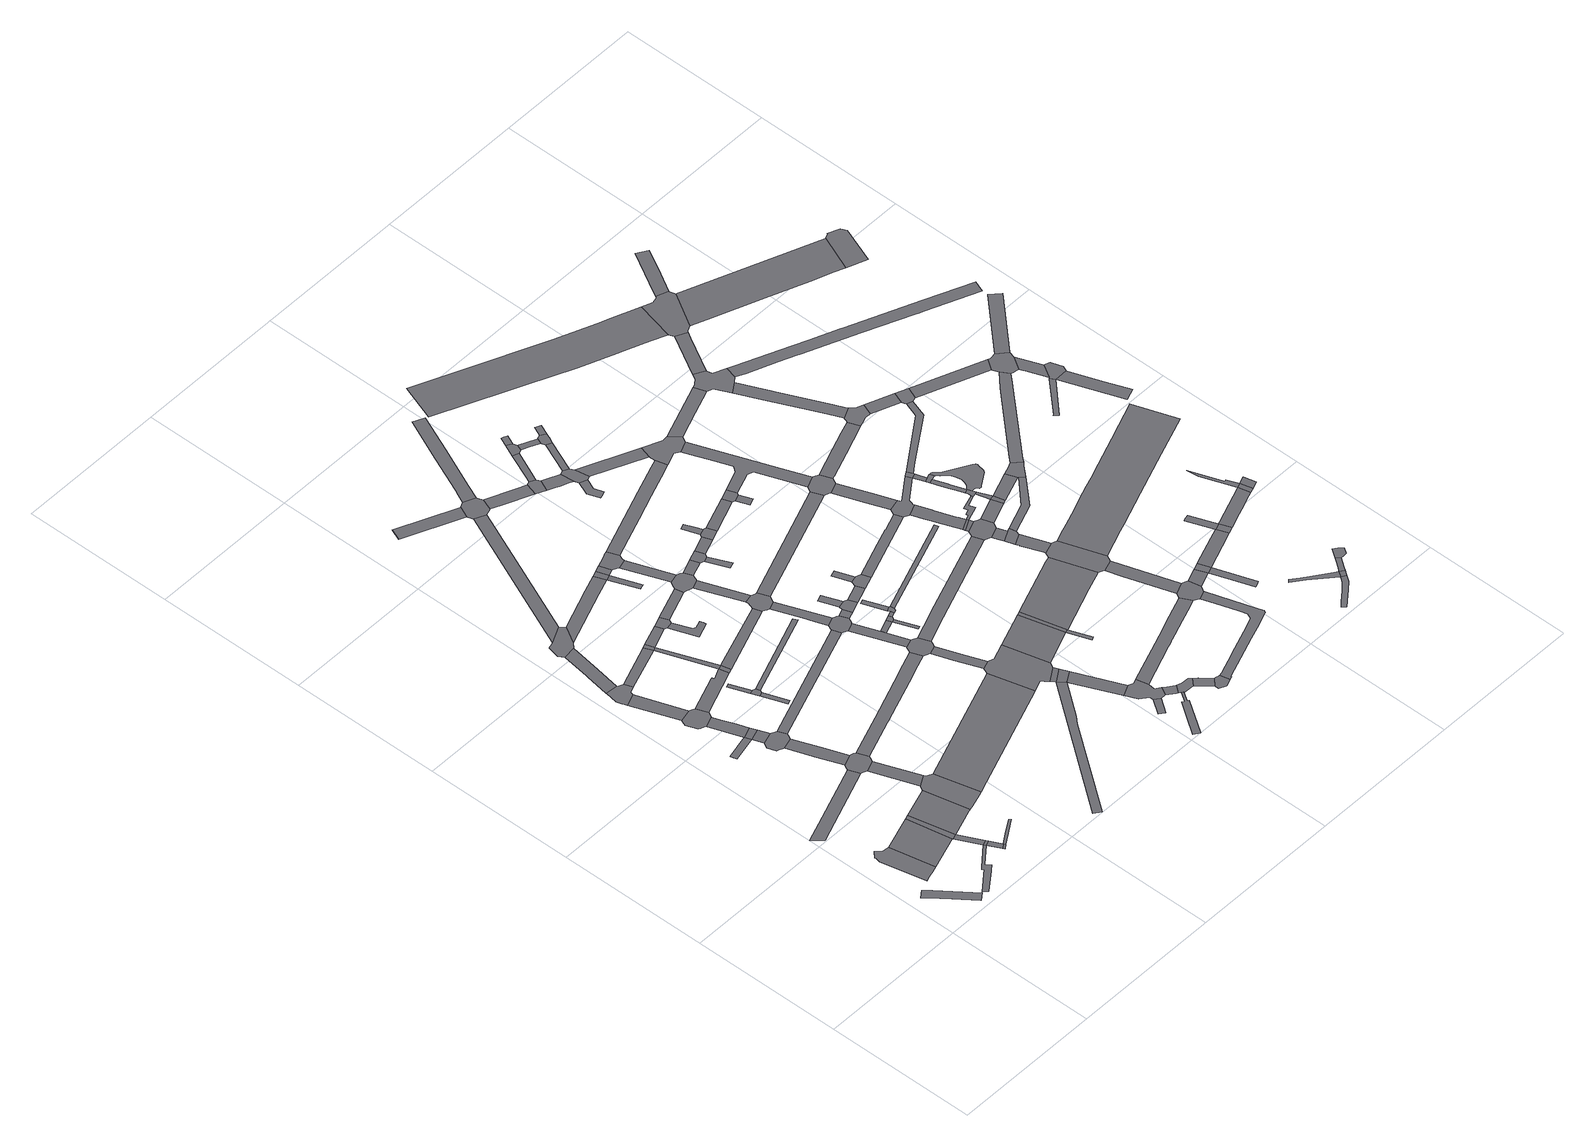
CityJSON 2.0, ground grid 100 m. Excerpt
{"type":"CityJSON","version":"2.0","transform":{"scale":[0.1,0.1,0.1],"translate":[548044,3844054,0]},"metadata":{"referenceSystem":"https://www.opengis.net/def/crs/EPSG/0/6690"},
"CityObjects":{
"road1":{"type":"Road","attributes":{"RoadStructureAttribute.sectionType":"1"},"geometry":[{"type":"MultiSurface","lod":"1","boundaries":[[[0,1,2,3,4,5,6]]]}]},
"road2":{"type":"Road","geometry":[{"type":"MultiSurface","lod":"1","boundaries":[[[7,8,9,10,11,12,13,14,15,16,17]]]}]},
"road3":{"type":"Road","attributes":{"RoadStructureAttribute.sectionType":"1"},"geometry":[{"type":"MultiSurface","lod":"1","boundaries":[[[18,19,20,21,22,23,24,25,26,27,28,29]]]}]},
"road4":{"type":"Road","attributes":{"function":"3","RoadStructureAttribute.sectionType":"1"},"geometry":[{"type":"MultiSurface","lod":"1","boundaries":[[[30,17,16,31]]]}]},
"road5":{"type":"Road","attributes":{"RoadStructureAttribute.sectionType":"1"},"geometry":[{"type":"MultiSurface","lod":"1","boundaries":[[[32,33,34,35,36]]]}]},
"road6":{"type":"Road","geometry":[{"type":"MultiSurface","lod":"1","boundaries":[[[37,30,31,38,39,40]]]}]},
"road7":{"type":"Road","attributes":{"RoadStructureAttribute.sectionType":"1"},"geometry":[{"type":"MultiSurface","lod":"1","boundaries":[[[40,39,18,41]]]}]},
"road8":{"type":"Road","geometry":[{"type":"MultiSurface","lod":"1","boundaries":[[[41,18,29,42]]]}]},
"road9":{"type":"Road","attributes":{"RoadStructureAttribute.sectionType":"1"},"geometry":[{"type":"MultiSurface","lod":"1","boundaries":[[[42,29,43,44]]]}]},
"road10":{"type":"Road","geometry":[{"type":"MultiSurface","lod":"1","boundaries":[[[44,43,45,46]]]}]},
"road11":{"type":"Road","geometry":[{"type":"MultiSurface","lod":"1","boundaries":[[[47,48,49,50,51]]]}]},
"road12":{"type":"Road","attributes":{"function":"3","RoadStructureAttribute.sectionType":"1"},"geometry":[{"type":"MultiSurface","lod":"1","boundaries":[[[52,37,40,53,54,55,56]]]}]},
"road13":{"type":"Road","geometry":[{"type":"MultiSurface","lod":"1","boundaries":[[[57,58,59,60,44,46]]]}]},
"road14":{"type":"Road","attributes":{"RoadStructureAttribute.sectionType":"1"},"geometry":[{"type":"MultiSurface","lod":"1","boundaries":[[[61,62,63,64,65]]]}]},
"road15":{"type":"Road","geometry":[{"type":"MultiSurface","lod":"1","boundaries":[[[66,67,65,64,68,69,70,71,72,73,74,75,76,77,78]]]}]},
"road16":{"type":"Road","geometry":[{"type":"MultiSurface","lod":"1","boundaries":[[[79,80,81,82,83,63,62,84,85,86,87,88,89,90]]]}]},
"road17":{"type":"Road","attributes":{"RoadStructureAttribute.sectionType":"1"},"geometry":[{"type":"MultiSurface","lod":"1","boundaries":[[[91,92,93,74,73,47,94]]]}]},
"road18":{"type":"Road","geometry":[{"type":"MultiSurface","lod":"1","boundaries":[[[94,47,51,95]]]}]},
"road19":{"type":"Road","attributes":{"RoadStructureAttribute.sectionType":"1"},"geometry":[{"type":"MultiSurface","lod":"1","boundaries":[[[95,51,96,97]]]}]},
"road20":{"type":"Road","geometry":[{"type":"MultiSurface","lod":"1","boundaries":[[[98,97,96,99,100,101,102,103,104,105,106,107,108]]]}]},
"road21":{"type":"Road","attributes":{"RoadStructureAttribute.sectionType":"1"},"geometry":[{"type":"MultiSurface","lod":"1","boundaries":[[[109,105,104,110,111,112,113]]]}]},
"road22":{"type":"Road","geometry":[{"type":"MultiSurface","lod":"1","boundaries":[[[114,113,112,115,32,36,116,117,118,119,120,121]]]}]},
"road23":{"type":"Road","attributes":{"RoadStructureAttribute.sectionType":"1"},"geometry":[{"type":"MultiSurface","lod":"1","boundaries":[[[122,123,124,125,126,79,90]]]}]},
"road24":{"type":"Road","attributes":{"RoadStructureAttribute.sectionType":"1"},"geometry":[{"type":"MultiSurface","lod":"1","boundaries":[[[118,117,127,128]]]}]},
"road25":{"type":"Road","geometry":[{"type":"MultiSurface","lod":"1","boundaries":[[[129,128,127,52,56,130,131,132,133,134]]]}]},
"road26":{"type":"Road","geometry":[{"type":"MultiSurface","lod":"1","boundaries":[[[135,136,137,138,124,123,139,140]]]}]},
"road27":{"type":"Road","attributes":{"RoadStructureAttribute.sectionType":"1"},"geometry":[{"type":"MultiSurface","lod":"1","boundaries":[[[141,87,86,142,143]]]}]},
"road28":{"type":"Road","attributes":{"RoadStructureAttribute.sectionType":"1"},"geometry":[{"type":"MultiSurface","lod":"1","boundaries":[[[144,145,146,147,148,78,77,149]]]}]},
"road29":{"type":"Road","attributes":{"RoadStructureAttribute.sectionType":"1"},"geometry":[{"type":"MultiSurface","lod":"1","boundaries":[[[150,151,152,153]]]}]},
"road30":{"type":"Road","geometry":[{"type":"MultiSurface","lod":"1","boundaries":[[[153,152,154,155,156,157]]]}]},
"road31":{"type":"Road","attributes":{"RoadStructureAttribute.sectionType":"1"},"geometry":[{"type":"MultiSurface","lod":"1","boundaries":[[[158,159,155,154]]]}]},
"road32":{"type":"Road","geometry":[{"type":"MultiSurface","lod":"1","boundaries":[[[160,141,143,161,162]]]}]},
"road33":{"type":"Road","attributes":{"RoadStructureAttribute.sectionType":"1"},"geometry":[{"type":"MultiSurface","lod":"1","boundaries":[[[161,143,144,163]]]}]},
"road34":{"type":"Road","geometry":[{"type":"MultiSurface","lod":"1","boundaries":[[[163,144,149,164]]]}]},
"road35":{"type":"Road","attributes":{"RoadStructureAttribute.sectionType":"1"},"geometry":[{"type":"MultiSurface","lod":"1","boundaries":[[[165,160,162,166]]]}]},
"road36":{"type":"Road","attributes":{"RoadStructureAttribute.sectionType":"1"},"geometry":[{"type":"MultiSurface","lod":"1","boundaries":[[[167,168,140,139,169,170]]]}]},
"road37":{"type":"Road","attributes":{"RoadStructureAttribute.sectionType":"1"},"geometry":[{"type":"MultiSurface","lod":"1","boundaries":[[[171,108,107,172]]]}]},
"road38":{"type":"Road","attributes":{"RoadStructureAttribute.sectionType":"1"},"geometry":[{"type":"MultiSurface","lod":"1","boundaries":[[[173,174,175,176,121,120,177,178,179,180,181,182,183]]]}]},
"road39":{"type":"Road","attributes":{"RoadStructureAttribute.sectionType":"1"},"geometry":[{"type":"MultiSurface","lod":"1","boundaries":[[[184,136,135,185,186]]]}]},
"road40":{"type":"Road","attributes":{"RoadStructureAttribute.sectionType":"1"},"geometry":[{"type":"MultiSurface","lod":"1","boundaries":[[[187,188,189]]]}]},
"road41":{"type":"Road","attributes":{"function":"3","RoadStructureAttribute.sectionType":"1"},"geometry":[{"type":"MultiSurface","lod":"1","boundaries":[[[190,134,133,191,192]]]}]},
"road42":{"type":"Road","geometry":[{"type":"MultiSurface","lod":"1","boundaries":[[[193,165,166,194,195,196]]]}]},
"road43":{"type":"Road","attributes":{"RoadStructureAttribute.sectionType":"1"},"geometry":[{"type":"MultiSurface","lod":"1","boundaries":[[[197,198,199,200,201,202,195,194]]]}]},
"road44":{"type":"Road","attributes":{"RoadStructureAttribute.sectionType":"1"},"geometry":[{"type":"MultiSurface","lod":"1","boundaries":[[[203,204,157,156]]]}]},
"road45":{"type":"Road","attributes":{"RoadStructureAttribute.sectionType":"1"},"geometry":[{"type":"MultiSurface","lod":"1","boundaries":[[[205,206,207,163,164,208]]]}]},
"road46":{"type":"Road","attributes":{"RoadStructureAttribute.sectionType":"1"},"geometry":[{"type":"MultiSurface","lod":"1","boundaries":[[[209,210,211,212,213,214]]]}]},
"road47":{"type":"Road","attributes":{"RoadStructureAttribute.sectionType":"1"},"geometry":[{"type":"MultiSurface","lod":"1","boundaries":[[[189,188,215,216]]]}]},
"road48":{"type":"Road","attributes":{"RoadStructureAttribute.sectionType":"1"},"geometry":[{"type":"MultiSurface","lod":"1","boundaries":[[[217,193,196,218]]]}]},
"road49":{"type":"Road","geometry":[{"type":"MultiSurface","lod":"1","boundaries":[[[219,167,170,220]]]}]},
"road50":{"type":"Road","geometry":[{"type":"MultiSurface","lod":"1","boundaries":[[[221,222,223,220,170]]]}]},
"road51":{"type":"Road","attributes":{"RoadStructureAttribute.sectionType":"1"},"geometry":[{"type":"MultiSurface","lod":"1","boundaries":[[[224,219,220,225]]]}]},
"road52":{"type":"Road","geometry":[{"type":"MultiSurface","lod":"1","boundaries":[[[226,227,228,229,224,225,230,231,232,233,234,235]]]}]},
"road53":{"type":"Road","attributes":{"RoadStructureAttribute.sectionType":"1"},"geometry":[{"type":"MultiSurface","lod":"1","boundaries":[[[232,231,236,237]]]}]},
"road54":{"type":"Road","geometry":[{"type":"MultiSurface","lod":"1","boundaries":[[[238,239,237,236,240,241,217,218,242,243,244,245,246,247]]]}]},
"road55":{"type":"Road","geometry":[{"type":"MultiSurface","lod":"1","boundaries":[[[248,216,215,249,184,186,250,251,252,253,254,255]]]}]},
"road56":{"type":"Road","attributes":{"RoadStructureAttribute.sectionType":"1"},"geometry":[{"type":"MultiSurface","lod":"1","boundaries":[[[245,244,256,257]]]}]},
"road57":{"type":"Road","geometry":[{"type":"MultiSurface","lod":"1","boundaries":[[[258,259,260,261,257,256,262,263,264,205,208,265,266,267,268,269,270,271,272,273]]]}]},
"road58":{"type":"Road","attributes":{"RoadStructureAttribute.sectionType":"1"},"geometry":[{"type":"MultiSurface","lod":"1","boundaries":[[[269,268,274,275,276,277]]]}]},
"road59":{"type":"Road","geometry":[{"type":"MultiSurface","lod":"1","boundaries":[[[278,279,277,276,280,281,171,172,282,283,284,285,286,287,288,289]]]}]},
"road60":{"type":"Road","attributes":{"RoadStructureAttribute.sectionType":"1"},"geometry":[{"type":"MultiSurface","lod":"1","boundaries":[[[285,284,290,291,292]]]}]},
"road61":{"type":"Road","geometry":[{"type":"MultiSurface","lod":"1","boundaries":[[[293,294,291,290,295,296,297,173,183,298,299,300,301,302,303,304,305,306]]]}]},
"road62":{"type":"Road","attributes":{"RoadStructureAttribute.sectionType":"1"},"geometry":[{"type":"MultiSurface","lod":"1","boundaries":[[[307,247,246,308]]]}]},
"road63":{"type":"Road","attributes":{"RoadStructureAttribute.sectionType":"1"},"geometry":[{"type":"MultiSurface","lod":"1","boundaries":[[[309,302,301,310,311,312]]]}]},
"road64":{"type":"Road","attributes":{"RoadStructureAttribute.sectionType":"1"},"geometry":[{"type":"MultiSurface","lod":"1","boundaries":[[[313,289,288,314]]]}]},
"road65":{"type":"Road","attributes":{"RoadStructureAttribute.sectionType":"1"},"geometry":[{"type":"MultiSurface","lod":"1","boundaries":[[[315,316,292,317]]]}]},
"road66":{"type":"Road","attributes":{"RoadStructureAttribute.sectionType":"1"},"geometry":[{"type":"MultiSurface","lod":"1","boundaries":[[[318,253,252,319,320,321]]]}]},
"road67":{"type":"Road","geometry":[{"type":"MultiSurface","lod":"1","boundaries":[[[322,323,324,312,311,190,192,325,326,327,328,329,330]]]}]},
"road68":{"type":"Road","geometry":[{"type":"MultiSurface","lod":"1","boundaries":[[[331,307,308,332,333,334]]]}]},
"road69":{"type":"Road","geometry":[{"type":"MultiSurface","lod":"1","boundaries":[[[335,336,337,338,339]]]}]},
"road70":{"type":"Road","geometry":[{"type":"MultiSurface","lod":"1","boundaries":[[[340,341,342,333,332]]]}]},
"road71":{"type":"Road","attributes":{"RoadStructureAttribute.sectionType":"1"},"geometry":[{"type":"MultiSurface","lod":"1","boundaries":[[[329,328,343,344]]]}]},
"road72":{"type":"Road","geometry":[{"type":"MultiSurface","lod":"1","boundaries":[[[339,338,313,314,345,346]]]}]},
"road73":{"type":"Road","geometry":[{"type":"MultiSurface","lod":"1","boundaries":[[[347,315,317,348,349]]]}]},
"road74":{"type":"Road","attributes":{"RoadStructureAttribute.sectionType":"1"},"geometry":[{"type":"MultiSurface","lod":"1","boundaries":[[[350,351,348,317]]]}]},
"road75":{"type":"Road","geometry":[{"type":"MultiSurface","lod":"1","boundaries":[[[344,343,209,214,352]]]}]},
"road76":{"type":"Road","geometry":[{"type":"MultiSurface","lod":"1","boundaries":[[[353,354,355,356]]]}]},
"road77":{"type":"Road","attributes":{"RoadStructureAttribute.sectionType":"1"},"geometry":[{"type":"MultiSurface","lod":"1","boundaries":[[[357,347,349,358]]]}]},
"road78":{"type":"Road","attributes":{"RoadStructureAttribute.sectionType":"1"},"geometry":[{"type":"MultiSurface","lod":"1","boundaries":[[[352,214,359,360,361]]]}]},
"road79":{"type":"Road","attributes":{"RoadStructureAttribute.sectionType":"1"},"geometry":[{"type":"MultiSurface","lod":"1","boundaries":[[[362,363,364,365,366,367,368,369,370,371]]]}]},
"road80":{"type":"Road","attributes":{"RoadStructureAttribute.sectionType":"1"},"geometry":[{"type":"MultiSurface","lod":"1","boundaries":[[[372,373,374,375]]]}]},
"road81":{"type":"Road","attributes":{"RoadStructureAttribute.sectionType":"1"},"geometry":[{"type":"MultiSurface","lod":"1","boundaries":[[[376,377,378,379,248,255,380,381,382,383]]]}]},
"road82":{"type":"Road","geometry":[{"type":"MultiSurface","lod":"1","boundaries":[[[375,374,357,358,384,385,386]]]}]},
"road83":{"type":"Road","attributes":{"RoadStructureAttribute.sectionType":"1"},"geometry":[{"type":"MultiSurface","lod":"1","boundaries":[[[387,388,331,334,389]]]}]},
"road84":{"type":"Road","geometry":[{"type":"MultiSurface","lod":"1","boundaries":[[[390,361,360,391,392,353,356,393,394,395,396,397,398]]]}]},
"road85":{"type":"Road","geometry":[{"type":"MultiSurface","lod":"1","boundaries":[[[399,321,320,400,401,402]]]}]},
"road86":{"type":"Road","attributes":{"RoadStructureAttribute.sectionType":"1"},"geometry":[{"type":"MultiSurface","lod":"1","boundaries":[[[403,346,345,404,405]]]}]},
"road87":{"type":"Road","geometry":[{"type":"MultiSurface","lod":"1","boundaries":[[[406,407,408,409,410,411,412,413]]]}]},
"road88":{"type":"Road","attributes":{"RoadStructureAttribute.sectionType":"1"},"geometry":[{"type":"MultiSurface","lod":"1","boundaries":[[[414,394,393,415,416,417]]]}]},
"road89":{"type":"Road","attributes":{"RoadStructureAttribute.sectionType":"1"},"geometry":[{"type":"MultiSurface","lod":"1","boundaries":[[[418,419,401,400,420,421,422,423,424,425]]]}]},
"road90":{"type":"Road","geometry":[{"type":"MultiSurface","lod":"1","boundaries":[[[413,412,387,389,426,427]]]}]},
"road91":{"type":"Road","attributes":{"RoadStructureAttribute.sectionType":"1"},"geometry":[{"type":"MultiSurface","lod":"1","boundaries":[[[428,429,430,226,235,431,432,433,434,435,436]]]}]},
"road92":{"type":"Road","geometry":[{"type":"MultiSurface","lod":"1","boundaries":[[[437,438,439,440,441]]]}]},
"road93":{"type":"Road","attributes":{"RoadStructureAttribute.sectionType":"1"},"geometry":[{"type":"MultiSurface","lod":"1","boundaries":[[[442,443,444,399,402,445,446]]]}]},
"road94":{"type":"Road","geometry":[{"type":"MultiSurface","lod":"1","boundaries":[[[441,440,403,405,447,448]]]}]},
"road95":{"type":"Road","attributes":{"function":"3","RoadStructureAttribute.sectionType":"1"},"geometry":[{"type":"MultiSurface","lod":"1","boundaries":[[[449,322,330,450,451,452]]]}]},
"road96":{"type":"Road","geometry":[{"type":"MultiSurface","lod":"1","boundaries":[[[453,454,455,456,457,458,459,460]]]}]},
"road97":{"type":"Road","geometry":[{"type":"MultiSurface","lod":"1","boundaries":[[[461,462,417,416,362,371,463,464,465]]]}]},
"road98":{"type":"Road","geometry":[{"type":"MultiSurface","lod":"1","boundaries":[[[466,425,424,453,460,467,468,469,470,471]]]}]},
"road99":{"type":"Road","attributes":{"RoadStructureAttribute.sectionType":"1"},"geometry":[{"type":"MultiSurface","lod":"1","boundaries":[[[472,273,272,473,474]]]}]},
"road100":{"type":"Road","attributes":{"RoadStructureAttribute.sectionType":"1"},"geometry":[{"type":"MultiSurface","lod":"1","boundaries":[[[475,465,464,476,477]]]}]},
"road101":{"type":"Road","geometry":[{"type":"MultiSurface","lod":"1","boundaries":[[[478,442,446,479,480,481]]]}]},
"road102":{"type":"Road","attributes":{"RoadStructureAttribute.sectionType":"1"},"geometry":[{"type":"MultiSurface","lod":"1","boundaries":[[[482,427,426,483]]]}]},
"road103":{"type":"Road","attributes":{"RoadStructureAttribute.sectionType":"1"},"geometry":[{"type":"MultiSurface","lod":"1","boundaries":[[[484,485,486,487,452]]]}]},
"road104":{"type":"Road","attributes":{"RoadStructureAttribute.sectionType":"1"},"geometry":[{"type":"MultiSurface","lod":"1","boundaries":[[[488,449,452,487]]]}]},
"road105":{"type":"Road","geometry":[{"type":"MultiSurface","lod":"1","boundaries":[[[489,490,477,476,491,492,493,494]]]}]},
"road106":{"type":"Road","geometry":[{"type":"MultiSurface","lod":"1","boundaries":[[[495,496,497,478,481]]]}]},
"road107":{"type":"Road","attributes":{"RoadStructureAttribute.sectionType":"1"},"geometry":[{"type":"MultiSurface","lod":"1","boundaries":[[[498,466,471,499]]]}]},
"road108":{"type":"Road","attributes":{"RoadStructureAttribute.sectionType":"1"},"geometry":[{"type":"MultiSurface","lod":"1","boundaries":[[[500,501,502,306,305,503,504]]]}]},
"road109":{"type":"Road","attributes":{"RoadStructureAttribute.sectionType":"1"},"geometry":[{"type":"MultiSurface","lod":"1","boundaries":[[[505,480,479,506,507,508,509]]]}]},
"road110":{"type":"Road","attributes":{"RoadStructureAttribute.sectionType":"1"},"geometry":[{"type":"MultiSurface","lod":"1","boundaries":[[[510,511,386,385]]]}]},
"road111":{"type":"Road","geometry":[{"type":"MultiSurface","lod":"1","boundaries":[[[512,513,509,508,498,499,514,515,516]]]}]},
"road112":{"type":"Road","attributes":{"RoadStructureAttribute.sectionType":"1"},"geometry":[{"type":"MultiSurface","lod":"1","boundaries":[[[469,468,517,518]]]}]},
"road113":{"type":"Road","geometry":[{"type":"MultiSurface","lod":"1","boundaries":[[[519,520,482,483,521,522,523]]]}]},
"road114":{"type":"Road","geometry":[{"type":"MultiSurface","lod":"1","boundaries":[[[524,525,522,521]]]}]},
"road115":{"type":"Road","attributes":{"RoadStructureAttribute.sectionType":"1"},"geometry":[{"type":"MultiSurface","lod":"1","boundaries":[[[526,527,528,529,530,531,448,447,532,533]]]}]},
"road116":{"type":"Road","geometry":[{"type":"MultiSurface","lod":"1","boundaries":[[[534,535,536,512,516]]]}]},
"road117":{"type":"Road","attributes":{"RoadStructureAttribute.sectionType":"1"},"geometry":[{"type":"MultiSurface","lod":"1","boundaries":[[[537,538,539,540,541,542,398,397,543,544,545,546,547,548,549,550]]]}]},
"road118":{"type":"Road","attributes":{"function":"3","RoadStructureAttribute.sectionType":"1"},"geometry":[{"type":"MultiSurface","lod":"1","boundaries":[[[551,552,488,487,553,554]]]}]},
"road119":{"type":"Road","geometry":[{"type":"MultiSurface","lod":"1","boundaries":[[[555,518,517,556,428,436,557,558,559,560,561,562,563]]]}]},
"road120":{"type":"Road","attributes":{"RoadStructureAttribute.sectionType":"1"},"geometry":[{"type":"MultiSurface","lod":"1","boundaries":[[[564,565,566,567,568,569,570,571,572,573,574,575,576,577,578,579,580,581,582,583,584,585,586,587,494,493]]]}]},
"road121":{"type":"Road","geometry":[{"type":"MultiSurface","lod":"1","boundaries":[[[588,589,561,560,590,591,592,593,594,595,519,523,596,597,598,599]]]}]},
"road122":{"type":"Road","geometry":[{"type":"MultiSurface","lod":"1","boundaries":[[[599,598,472,474,600,601,602,603,604,605,606]]]}]},
"road123":{"type":"Road","attributes":{"RoadStructureAttribute.sectionType":"1"},"geometry":[{"type":"MultiSurface","lod":"1","boundaries":[[[607,608,603,602,609,610,611,612]]]}]},
"road124":{"type":"Road","attributes":{"RoadStructureAttribute.sectionType":"1"},"geometry":[{"type":"MultiSurface","lod":"1","boundaries":[[[613,614,615,616,617,618,619,620,621,622,623,624,625,626]]]}]},
"road125":{"type":"Road","attributes":{"RoadStructureAttribute.sectionType":"1"},"geometry":[{"type":"MultiSurface","lod":"1","boundaries":[[[626,625,627,628]]]}]},
"road126":{"type":"Road","attributes":{"RoadStructureAttribute.sectionType":"1"},"geometry":[{"type":"MultiSurface","lod":"1","boundaries":[[[629,628,627,630,631]]]}]},
"road127":{"type":"Road","geometry":[{"type":"MultiSurface","lod":"1","boundaries":[[[632,631,630,633,500,504,634,635,636,637,638,639,640,641]]]}]},
"road128":{"type":"Road","attributes":{"RoadStructureAttribute.sectionType":"1"},"geometry":[{"type":"MultiSurface","lod":"1","boundaries":[[[642,643,637,636,644,645,646]]]}]},
"road129":{"type":"Road","geometry":[{"type":"MultiSurface","lod":"1","boundaries":[[[647,648,646,645,649,650,651,652]]]}]},
"road130":{"type":"Road","attributes":{"RoadStructureAttribute.sectionType":"1"},"geometry":[{"type":"MultiSurface","lod":"1","boundaries":[[[653,654,650,649,655,656,657,658,659,660]]]}]},
"road131":{"type":"Road","geometry":[{"type":"MultiSurface","lod":"1","boundaries":[[[660,659,551,554,661,662,663,664,665,666]]]}]},
"road132":{"type":"Road","geometry":[{"type":"MultiSurface","lod":"1","boundaries":[[[667,668,612,611,669,526,533,670,671,621,620,672,673,674,675]]]}]},
"road133":{"type":"Road","attributes":{"RoadStructureAttribute.sectionType":"1"},"geometry":[{"type":"MultiSurface","lod":"1","boundaries":[[[663,662,676,677,678,679]]]}]},
"road134":{"type":"Road","geometry":[{"type":"MultiSurface","lod":"1","boundaries":[[[679,678,537,550,680,681,577,576,682,683,684,685]]]}]},
"road135":{"type":"Road","attributes":{"RoadStructureAttribute.sectionType":"1"},"geometry":[{"type":"MultiSurface","lod":"1","boundaries":[[[686,563,562,687,688]]]}]},
"road136":{"type":"Road","attributes":{"function":"3","RoadStructureAttribute.sectionType":"1"},"geometry":[{"type":"MultiSurface","lod":"1","boundaries":[[[689,690,691,692,693,694,695,696,697,698,699,700,701,702,703,704]]]}]},
"road137":{"type":"Road","attributes":{"RoadStructureAttribute.sectionType":"1"},"geometry":[{"type":"MultiSurface","lod":"1","boundaries":[[[705,706,707,708,709,710,626,628,711,712,713]]]}]},
"road138":{"type":"Road","attributes":{"RoadStructureAttribute.sectionType":"1"},"geometry":[{"type":"MultiSurface","lod":"1","boundaries":[[[714,715,641,640,716]]]}]},
"road139":{"type":"Road","attributes":{"RoadStructureAttribute.sectionType":"1"},"geometry":[{"type":"MultiSurface","lod":"1","boundaries":[[[717,685,684,718,719]]]}]},
"road140":{"type":"Road","geometry":[{"type":"MultiSurface","lod":"1","boundaries":[[[720,721,667,675,722,723]]]}]},
"road141":{"type":"Road","attributes":{"RoadStructureAttribute.sectionType":"1"},"geometry":[{"type":"MultiSurface","lod":"1","boundaries":[[[722,675,724,725]]]}]},
"road142":{"type":"Road","attributes":{"RoadStructureAttribute.sectionType":"1"},"geometry":[{"type":"MultiSurface","lod":"1","boundaries":[[[726,727,728,729,606,605,730,731,732,733]]]}]},
"road143":{"type":"Road","attributes":{"RoadStructureAttribute.sectionType":"1"},"geometry":[{"type":"MultiSurface","lod":"1","boundaries":[[[734,735,736,737,738,739,740,741,742,743]]]}]},
"road144":{"type":"Road","geometry":[{"type":"MultiSurface","lod":"1","boundaries":[[[743,742,744,705,713,745,746,747]]]}]},
"road145":{"type":"Road","geometry":[{"type":"MultiSurface","lod":"1","boundaries":[[[748,749,725,724,738,737,750,751]]]}]},
"road146":{"type":"Road","geometry":[{"type":"MultiSurface","lod":"1","boundaries":[[[752,714,716,753]]]}]},
"road147":{"type":"Road","attributes":{"RoadStructureAttribute.sectionType":"1"},"geometry":[{"type":"MultiSurface","lod":"1","boundaries":[[[754,755,746,745,714,752]]]}]},
"road148":{"type":"Road","geometry":[{"type":"MultiSurface","lod":"1","boundaries":[[[756,717,719,757]]]}]},
"road149":{"type":"Road","attributes":{"RoadStructureAttribute.sectionType":"1"},"geometry":[{"type":"MultiSurface","lod":"1","boundaries":[[[758,759,760,761,762,757,719]]]}]},
"road150":{"type":"Road","attributes":{"RoadStructureAttribute.sectionType":"1"},"geometry":[{"type":"MultiSurface","lod":"1","boundaries":[[[763,764,647,652,765,766]]]}]},
"road151":{"type":"Road","attributes":{"RoadStructureAttribute.sectionType":"1"},"geometry":[{"type":"MultiSurface","lod":"1","boundaries":[[[767,768,769,770,771,772,773,774,775,776,777,778,779,780,781,782,748,751,783,784,785,786,787,788,789,790,791,792,793,794,795,743,747]]]}]},
"road152":{"type":"Road","attributes":{"RoadStructureAttribute.sectionType":"1"},"geometry":[{"type":"MultiSurface","lod":"1","boundaries":[[[796,752,753,797]]]}]},
"road153":{"type":"Road","geometry":[{"type":"MultiSurface","lod":"1","boundaries":[[[798,799,800,686,688,801,802,803,804,805,806,807]]]}]},
"road154":{"type":"Road","attributes":{"RoadStructureAttribute.sectionType":"1"},"geometry":[{"type":"MultiSurface","lod":"1","boundaries":[[[808,809,756,757,810,811]]]}]},
"road155":{"type":"Road","attributes":{"RoadStructureAttribute.sectionType":"1"},"geometry":[{"type":"MultiSurface","lod":"1","boundaries":[[[812,813,814,815,816,817,818,819,820]]]}]},
"road156":{"type":"Road","attributes":{"RoadStructureAttribute.sectionType":"1"},"geometry":[{"type":"MultiSurface","lod":"1","boundaries":[[[821,822,823,824,825,826,812,827]]]}]},
"road157":{"type":"Road","attributes":{"RoadStructureAttribute.sectionType":"1"},"geometry":[{"type":"MultiSurface","lod":"1","boundaries":[[[828,829,830,831,832,803,802,833,834,835,836,837]]]}]},
"road158":{"type":"Road","attributes":{"RoadStructureAttribute.sectionType":"1"},"geometry":[{"type":"MultiSurface","lod":"1","boundaries":[[[838,839,840,720,723,841,842,843]]]}]},
"road159":{"type":"Road","geometry":[{"type":"MultiSurface","lod":"1","boundaries":[[[844,845,846,796,797,763,766,847,848]]]}]},
"road160":{"type":"Road","geometry":[{"type":"MultiSurface","lod":"1","boundaries":[[[849,850,851,837,836,852,853,726,733,854,855,856,857,858,859,860]]]}]},
"road161":{"type":"Road","geometry":[{"type":"MultiSurface","lod":"1","boundaries":[[[827,812,820,861,862]]]}]},
"road162":{"type":"Road","attributes":{"RoadStructureAttribute.sectionType":"1"},"geometry":[{"type":"MultiSurface","lod":"1","boundaries":[[[863,798,807,864,865]]]}]},
"road163":{"type":"Road","geometry":[{"type":"MultiSurface","lod":"1","boundaries":[[[866,867,868,869,808,870]]]}]},
"road164":{"type":"Road","geometry":[{"type":"MultiSurface","lod":"1","boundaries":[[[870,808,811,871]]]}]},
"road165":{"type":"Road","attributes":{"RoadStructureAttribute.sectionType":"1"},"geometry":[{"type":"MultiSurface","lod":"1","boundaries":[[[872,873,862,861,874,875]]]}]},
"road166":{"type":"Road","attributes":{"RoadStructureAttribute.sectionType":"1"},"geometry":[{"type":"MultiSurface","lod":"1","boundaries":[[[860,859,876,877]]]}]},
"road167":{"type":"Road","attributes":{"function":"3","RoadStructureAttribute.sectionType":"1"},"geometry":[{"type":"MultiSurface","lod":"1","boundaries":[[[878,879,880,881,882,883,884,885,886,887,888,889,890,666,665,891,892,893,894,895,896]]]}]},
"road168":{"type":"Road","geometry":[{"type":"MultiSurface","lod":"1","boundaries":[[[897,872,875,898,899,900,901,902,903,904]]]}]},
"road169":{"type":"Road","attributes":{"RoadStructureAttribute.sectionType":"1"},"geometry":[{"type":"MultiSurface","lod":"1","boundaries":[[[905,906,907,908,870,871,909,910,911,912]]]}]},
"road170":{"type":"Road","geometry":[{"type":"MultiSurface","lod":"1","boundaries":[[[877,876,838,843,913,914,915]]]}]},
"road171":{"type":"Road","geometry":[{"type":"MultiSurface","lod":"1","boundaries":[[[916,917,918,704,703,919,863,865,920,921,922,923,924,925,926,927]]]}]},
"road172":{"type":"Road","attributes":{"RoadStructureAttribute.sectionType":"1"},"geometry":[{"type":"MultiSurface","lod":"1","boundaries":[[[928,929,930,931,844,848,932,933,934,935]]]}]},
"road173":{"type":"Road","attributes":{"RoadStructureAttribute.sectionType":"1"},"geometry":[{"type":"MultiSurface","lod":"1","boundaries":[[[936,937,938,939,905,940]]]}]},
"road174":{"type":"Road","geometry":[{"type":"MultiSurface","lod":"1","boundaries":[[[940,905,912,941]]]}]},
"road175":{"type":"Road","attributes":{"RoadStructureAttribute.sectionType":"1"},"geometry":[{"type":"MultiSurface","lod":"1","boundaries":[[[942,940,941,943]]]}]},
"road176":{"type":"Road","attributes":{"RoadStructureAttribute.sectionType":"1"},"geometry":[{"type":"MultiSurface","lod":"1","boundaries":[[[915,914,944,945]]]}]},
"road177":{"type":"Road","attributes":{"RoadStructureAttribute.sectionType":"1"},"geometry":[{"type":"MultiSurface","lod":"1","boundaries":[[[946,947,927,926,948,949]]]}]},
"road178":{"type":"Road","attributes":{"RoadStructureAttribute.sectionType":"1"},"geometry":[{"type":"MultiSurface","lod":"1","boundaries":[[[950,951,952,953,954,955]]]}]},
"road179":{"type":"Road","attributes":{"RoadStructureAttribute.sectionType":"1"},"geometry":[{"type":"MultiSurface","lod":"1","boundaries":[[[956,957,958,959,960,961,805,804,962,963,964,965,966,967,968,969,970,971]]]}]},
"road180":{"type":"Road","attributes":{"function":"3","RoadStructureAttribute.sectionType":"1"},"geometry":[{"type":"MultiSurface","lod":"1","boundaries":[[[923,922,972,973,974,975,976,977]]]}]},
"road181":{"type":"Road","geometry":[{"type":"MultiSurface","lod":"1","boundaries":[[[978,979,945,944,928,935,980,981,982,983,984,985]]]}]},
"road182":{"type":"Road","attributes":{"RoadStructureAttribute.sectionType":"1"},"geometry":[{"type":"MultiSurface","lod":"1","boundaries":[[[986,983,982,987,988,989]]]}]},
"road183":{"type":"Road","attributes":{"RoadStructureAttribute.sectionType":"1"},"geometry":[{"type":"MultiSurface","lod":"1","boundaries":[[[990,991,992,993,994]]]}]},
"road184":{"type":"Road","geometry":[{"type":"MultiSurface","lod":"1","boundaries":[[[989,988,950,955,990,994,995,996]]]}]},
"road185":{"type":"Road","attributes":{"RoadStructureAttribute.sectionType":"1"},"geometry":[{"type":"MultiSurface","lod":"1","boundaries":[[[997,985,984,998]]]}]},
"road186":{"type":"Road","geometry":[{"type":"MultiSurface","lod":"1","boundaries":[[[999,1000,1001,977,976,1002,1003,1004]]]}]}
},
"vertices":[
[170,304,0],[132,351,0],[85,314,0],[110,284,0],[194,178,0],[296,50,0],[342,86,0],
[217,714,0],[187,743,0],[181,748,0],[145,715,0],[149,709,0],[140,670,0],[207,376,0],[237,386,0],[277,399,0],[318,413,0],[256,709,0],
[624,328,0],[487,218,0],[474,208,0],[480,203,0],[486,198,0],[348,91,0],[375,67,0],[502,161,0],[539,189,0],[525,206,0],[514,221,0],[632,312,0],
[485,785,0],[544,488,0],
[552,1280,0],[132,1121,0],[4,1072,0],[63,1009,0],[582,1207,0],
[513,794,0],[545,486,0],[546,485,0],[580,498,0],
[656,344,0],
[664,328,0],
[674,228,0],[703,249,0],
[680,215,0],[710,236,0],
[357,1878,0],[194,1839,0],[199,1818,0],[204,1795,0],[373,1836,0],
[714,861,0],[582,498,0],[762,559,0],[768,561,0],[779,564,0],
[783,284,0],[875,344,0],[865,354,0],[768,293,0],
[192,2554,0],[190,2559,0],[109,2528,0],[224,2226,0],[303,2246,0],
[339,2229,0],[328,2233,0],[212,2201,0],[206,2187,0],[233,2112,0],[248,2106,0],[276,2093,0],[277,2092,0],[351,2119,0],[352,2120,0],[363,2141,0],[370,2155,0],[340,2229,0],
[98,2679,0],[97,2677,0],[84,2594,0],[97,2559,0],[99,2553,0],[190,2567,0],[195,2584,0],[234,2599,0],[215,2652,0],[198,2661,0],[190,2665,0],[177,2673,0],
[404,1979,0],[374,2057,0],[351,2118,0],[431,1906,0],
[447,1863,0],
[398,1767,0],[475,1790,0],
[498,1779,0],[387,1745,0],[379,1731,0],[399,1674,0],[411,1669,0],[440,1657,0],[442,1657,0],[518,1678,0],[531,1705,0],[536,1715,0],[514,1771,0],
[581,1513,0],[503,1493,0],[507,1484,0],[570,1317,0],[645,1347,0],
[670,1337,0],[558,1294,0],[593,1202,0],[619,1192,0],[694,1220,0],[705,1246,0],[710,1257,0],[683,1331,0],
[204,2839,0],[238,3046,0],[154,3036,0],[125,2851,0],[123,2840,0],
[731,896,0],[803,936,0],
[809,920,0],[809,574,0],[809,573,0],[895,600,0],[923,611,0],[848,904,0],
[301,3216,0],[189,3163,0],[149,3150,0],[129,3072,0],[266,3078,0],[331,3188,0],
[499,2761,0],[515,2700,0],[521,2703,0],
[656,2336,0],[586,2302,0],[580,2317,0],[579,2319,0],[571,2316,0],[673,2271,0],
[607,2220,0],[581,2211,0],[632,2078,0],[657,2088,0],
[652,2026,0],[681,2037,0],[688,2055,0],[680,2079,0],
[712,1867,0],[740,1880,0],
[523,2770,0],[545,2714,0],[544,2715,0],
[683,2347,0],
[700,2281,0],
[665,2824,0],[686,2769,0],
[726,3338,0],[612,3294,0],[640,3220,0],[755,3263,0],
[1301,2068,0],[1322,2012,0],
[1464,1627,0],[1309,1569,0],[1300,1565,0],[955,1434,0],[971,1355,0],[983,1360,0],[1101,1404,0],[1328,1490,0],[1386,1513,0],[1414,1523,0],[1491,1553,0],
[612,4130,0],[528,3737,0],[685,4099,0],
[247,4414,0],[217,4339,0],[248,4414,0],
[1629,1197,0],[996,638,0],[1706,906,0],
[735,2850,0],[703,2762,0],[746,2772,0],[755,2795,0],
[770,2585,0],[872,2621,0],[866,2641,0],[859,2661,0],[814,2646,0],[794,2653,0],
[1236,2260,0],[1220,2287,0],
[1133,2507,0],[691,2349,0],[684,2347,0],[1152,2453,0],
[1833,861,0],[1213,34,0],[1255,3,0],[1672,562,0],[1711,605,0],[1873,820,0],
[597,4170,0],[630,4244,0],
[957,2934,0],[970,2877,0],
[762,3351,0],[791,3277,0],
[828,3073,0],[845,3080,0],[862,3086,0],
[805,3367,0],[833,3293,0],
[915,3409,0],[898,3403,0],[888,3399,0],[862,3389,0],[859,3279,0],[872,3273,0],[931,3290,0],[935,3305,0],[936,3310,0],[943,3334,0],
[982,2984,0],[1041,2999,0],
[1064,2989,0],[1054,2993,0],[976,2972,0],[964,2949,0],[987,2873,0],[1017,2865,0],[1029,2862,0],[1085,2885,0],[1102,2924,0],[1081,2981,0],
[669,4262,0],[611,4132,0],[686,4100,0],[725,4112,0],[730,4114,0],[759,4189,0],[755,4190,0],[742,4228,0],
[1143,2569,0],[1200,2581,0],
[1232,2568,0],[1228,2570,0],[1205,2579,0],[1203,2579,0],[1146,2558,0],[1146,2557,0],[1147,2555,0],[1154,2452,0],[1179,2441,0],[1190,2435,0],[1193,2434,0],[1247,2457,0],[1247,2459,0],[1252,2468,0],[1266,2495,0],[1238,2570,0],
[1262,2250,0],[1290,2176,0],[1316,2104,0],[1373,2125,0],
[1398,2115,0],[1385,2121,0],[1311,2092,0],[1306,2081,0],[1334,2006,0],[1345,2000,0],[1358,1994,0],[1414,2016,0],[1420,2028,0],[1426,2040,0],[1432,2053,0],[1412,2110,0],
[1481,1667,0],[1538,1687,0],[1486,1825,0],
[1550,1681,0],[1538,1686,0],[1481,1666,0],[1476,1653,0],[1465,1628,0],[1493,1552,0],[1517,1541,0],[1518,1540,0],[1531,1535,0],[1587,1555,0],[1593,1569,0],[1594,1570,0],[1605,1595,0],[1576,1670,0],
[1179,3019,0],[1201,2961,0],
[1643,1409,0],[1581,1402,0],[1644,1236,0],[1701,1256,0],
[1460,2129,0],[1482,2072,0],
[1559,1890,0],[1477,1857,0],[1572,1856,0],
[950,4106,0],[795,4086,0],[985,4002,0],[1008,4081,0],
[1849,1282,0],[1737,1240,0],[1701,1255,0],[1783,935,0],[1798,915,0],[1802,910,0],[1816,895,0],[1906,952,0],[1925,988,0],
[1248,3045,0],[1226,2952,0],[1261,2965,0],[1271,2987,0],
[1460,2292,0],[1439,2284,0],[1418,2276,0],[1465,2155,0],[1510,2167,0],
[1285,2810,0],[1304,2817,0],[1323,2823,0],
[1839,868,0],[1920,920,0],
[1556,2100,0],[1535,2157,0],
[1593,1903,0],[1595,1864,0],[1602,1881,0],
[1628,1712,0],[1648,1719,0],
[1944,865,0],
[2097,370,0],[2028,274,0],[2064,248,0],[2133,342,0],
[1627,1916,0],[1635,1895,0],
[1879,807,0],[2009,513,0],[2083,548,0],
[2240,289,0],[2231,276,0],[2200,229,0],[2186,238,0],[2113,131,0],[2041,26,0],[2078,1,0],[2223,213,0],[2212,220,0],[2252,280,0],
[1592,2094,0],[1564,2084,0],[1619,1936,0],[1646,1947,0],
[944,4886,0],[817,4597,0],[710,4353,0],[704,4340,0],[783,4321,0],[842,4455,0],[906,4598,0],[1018,4853,0],
[1652,1902,0],[1659,1917,0],[1654,1944,0],
[1357,3088,0],[1300,3065,0],[1380,3028,0],
[2117,534,0],[2044,433,0],[2094,396,0],[2165,344,0],[2195,396,0],[2160,422,0],[2163,444,0],[2167,466,0],[2146,546,0],
[1033,4091,0],[1050,3973,0],[1081,4047,0],[1070,4075,0],
[1644,2198,0],[1601,2118,0],[1667,2141,0],
[1384,3173,0],[1361,3231,0],[1344,3223,0],[1326,3216,0],[1344,3167,0],[1347,3159,0],[1365,3108,0],[1405,3121,0],
[2221,377,0],[2217,306,0],[2226,300,0],[2261,347,0],
[1116,4032,0],[1082,4047,0],[1099,3952,0],[1121,3942,0],[1174,3919,0],[1182,3915,0],[1203,3906,0],[1192,3998,0],
[1448,3054,0],[1425,3114,0],
[1625,3677,0],[1571,3657,0],[1377,3584,0],[1005,3357,0],[1068,3381,0],[1229,3442,0],[1406,3509,0],[1599,3582,0],[1645,3600,0],
[1653,2362,0],[1634,2355,0],[1614,2348,0],[1653,2232,0],[1697,2244,0],
[1122,4296,0],[1046,4121,0],[1044,4115,0],[1083,4105,0],[1160,4279,0],
[1752,2173,0],[1731,2231,0],
[2081,1370,0],[2035,1030,0],[2128,1067,0],[2157,1078,0],
[1215,3877,0],[1179,3790,0],[1208,3710,0],[1232,3718,0],[1255,3727,0],[1233,3789,0],[1261,3857,0],[1262,3858,0],
[2347,332,0],[2299,333,0],[2258,275,0],[2322,274,0],[2363,316,0],
[1221,4008,0],[1270,3861,0],[1289,3869,0],[1272,3964,0],[1270,3964,0],[1258,3992,0],
[2019,2868,0],[1471,2572,0],[2051,2793,0],
[2387,292,0],[2401,184,0],[2444,225,0],
[1157,4377,0],[1186,4291,0],[1201,4329,0],[1191,4355,0],
[1649,3200,0],[1672,3140,0],
[2211,930,0],[2222,935,0],[2233,940,0],[2180,1086,0],
[2104,1379,0],
[2464,219,0],[2461,220,0],[2404,154,0],[2445,134,0],[2497,152,0],[2481,215,0],
[1218,4416,0],[1200,4425,0],[1181,4433,0],
[1310,4212,0],[1346,4196,0],
[2363,1968,0],[1770,1744,0],[1761,1741,0],[1789,1666,0],[2388,1895,0],
[1261,4302,0],[1245,4266,0],[1254,4262,0],[1299,4242,0],[1314,4278,0],
[2299,2156,0],[2291,2183,0],
[1341,4287,0],[1316,4279,0],[1364,4236,0],[1371,4253,0],[1376,4265,0],
[1624,3721,0],[1647,3800,0],
[1718,3227,0],[1666,3206,0],[1689,3133,0],[1735,3151,0],[1742,3166,0],
[1721,3051,0],[1768,3069,0],
[2201,2404,0],[2196,2402,0],[2080,2358,0],[2079,2360,0],[1965,2318,0],[1783,2250,0],[2216,2349,0],[2220,2351,0],
[1405,4332,0],[1387,4340,0],[1369,4347,0],
[2777,784,0],[2635,731,0],[2499,679,0],[2485,674,0],[2448,660,0],[2427,652,0],[2456,578,0],[2478,586,0],[2499,595,0],[2513,600,0],[2547,612,0],[2658,654,0],[2770,696,0],[2815,713,0],
[2528,1538,0],[2490,1525,0],[2493,1206,0],[2625,1254,0],
[1769,3746,0],[1625,3700,0],[1689,3616,0],[1735,3634,0],[1744,3629,0],[1770,3615,0],[1844,3648,0],[1863,3684,0],[1811,3750,0],
[2504,154,0],[2512,157,0],[2517,159,0],[2516,165,0],[2609,200,0],[2712,238,0],[2813,276,0],[2896,307,0],[3005,349,0],[3012,351,0],[3021,367,0],[3011,396,0],[2908,715,0],[2852,692,0],[2880,606,0],[2926,467,0],[2941,418,0],[2931,395,0],[2925,382,0],[2820,341,0],[2694,294,0],[2675,287,0],[2646,276,0],[2503,222,0],
[2104,2959,0],[2047,3112,0],[1805,3522,0],[1829,3459,0],[1860,3377,0],[1882,3318,0],[1860,3287,0],[1855,3281,0],[1885,3221,0],[1925,3206,0],[2039,2904,0],[2113,2937,0],
[2078,2783,0],[2088,2779,0],[2089,2778,0],[2164,2805,0],[2170,2818,0],[2181,2843,0],[2153,2919,0],
[2291,2473,0],[2250,2580,0],[2165,2579,0],[2216,2445,0],[2217,2443,0],[2294,2464,0],
[2428,2109,0],[2424,2120,0],[2418,2134,0],[2389,2213,0],[2378,2242,0],[2374,2252,0],[2365,2275,0],[2332,2366,0],[2259,2332,0],[2286,2256,0],[2303,2214,0],[2314,2186,0],[2369,2038,0],[2440,2077,0],
[2375,2024,0],[2446,2062,0],
[2449,2053,0],[2381,2006,0],[2456,2034,0],
[2485,2022,0],[2365,1969,0],[2390,1894,0],[2429,1882,0],[2430,1881,0],[2503,1907,0],[2504,1908,0],[2519,1943,0],[2522,1944,0],[2496,2019,0],
[2524,1852,0],[2522,1857,0],[2448,1830,0],[2456,1807,0],[2527,1844,0],
[2546,1851,0],[2534,1847,0],[2479,1744,0],[2550,1782,0],[2554,1796,0],[2557,1808,0],
[2613,1617,0],[2553,1776,0],[2483,1733,0],[2488,1719,0],[2488,1718,0],[2538,1588,0],[2544,1573,0],[2619,1600,0],
[2658,1237,0],[2659,1236,0],[2737,1263,0],[2737,1264,0],[2754,1303,0],[2656,1587,0],
[2462,2552,0],[2304,2439,0],[2209,2423,0],[2231,2345,0],[2251,2335,0],[2329,2372,0],[2334,2394,0],[2338,2412,0],[2480,2515,0],
[2692,1133,0],[2733,1004,0],[2794,819,0],[2871,851,0],
[2837,701,0],[2847,695,0],[2906,719,0],[2911,729,0],[2925,753,0],[2910,836,0],
[2189,3893,0],[2051,3755,0],[2217,3817,0],
[2286,4592,0],[2235,4612,0],[2205,4623,0],[1946,4724,0],[1415,4954,0],[1262,5020,0],[1119,5082,0],[1036,4845,0],[1488,4647,0],[1581,4605,0],[1872,4477,0],[2104,4386,0],[2165,4362,0],[2300,4310,0],[2400,4271,0],[2460,4524,0],
[2594,2178,0],[2494,2142,0],[2502,2118,0],[2469,2102,0],[2472,2090,0],[2447,2080,0],[2544,2098,0],[2531,2140,0],[2599,2164,0],
[2647,2078,0],[2642,2076,0],[2674,2004,0],
[2998,869,0],[3015,787,0],[3031,793,0],
[2491,2572,0],[2480,2564,0],[2512,2526,0],[2509,2535,0],
[2507,2442,0],[2536,2453,0],
[2560,3074,0],[2559,3073,0],[2475,3042,0],[2346,2993,0],[2199,2849,0],[2374,2916,0],[2476,2954,0],[2588,2997,0],
[2588,2308,0],[2584,2320,0],[2575,2344,0],[2546,2425,0],[2517,2415,0],[2541,2349,0],[2559,2300,0],[2568,2275,0],[2589,2217,0],[2616,2231,0],
[2596,2198,0],[2621,2171,0],[2637,2178,0],[2628,2199,0],
[2566,2461,0],[2563,2461,0],[2566,2433,0],[2576,2431,0],
[2677,2087,0],[2696,2012,0],
[2657,2132,0],[2646,2156,0],
[3045,887,0],[3074,809,0],
[3079,656,0],[3127,523,0],[3127,522,0],[3147,531,0],[3167,540,0],
[2877,2074,0],[2724,1920,0],[2756,1883,0],[2906,2048,0],
[2637,2200,0],[2648,2201,0],[2658,2197,0],[2669,2179,0],[2679,2179,0],[2691,2188,0],[2778,2243,0],[2788,2255,0],[2800,2310,0],[2799,2312,0],[2795,2323,0],[2782,2333,0],[2619,2426,0],[2614,2429,0],[2588,2458,0],[2578,2463,0],[2579,2431,0],[2596,2411,0],[2614,2395,0],[2619,2391,0],[2634,2371,0],[2642,2351,0],[2648,2333,0],[2650,2326,0],[2655,2302,0],[2650,2274,0],[2647,2267,0],[2638,2251,0],[2628,2242,0],
[2847,2151,0],[2874,2079,0],
[2263,3963,0],[2244,3929,0],[2212,3902,0],[2256,3803,0],[2302,3703,0],[2371,3750,0],[2403,3775,0],[2424,3853,0],[2341,3887,0],[2333,3924,0],
[3310,987,0],[3240,960,0],[3235,871,0],[3339,910,0],
[3502,221,0],[3477,188,0],[3425,141,0],[3357,88,0],[3328,65,0],[3348,39,0],[3453,121,0],[3502,163,0],[3530,202,0],
[3502,272,0],[3404,340,0],[3346,381,0],[3291,423,0],[3276,408,0],[3354,347,0],[3524,257,0],
[2638,3160,0],[2607,3227,0],[2470,3527,0],[2455,3561,0],[2450,3572,0],[2377,3539,0],[2472,3332,0],[2538,3187,0],[2573,3109,0],[2647,3142,0],
[2887,2922,0],[2853,2822,0],[2506,2582,0],[2578,2583,0],[2887,2794,0],[2924,2908,0],
[2931,2187,0],[2916,2178,0],[2909,2174,0],[2965,2113,0],[2987,2136,0],
[2698,3102,0],[2675,3111,0],[2652,3136,0],[2572,3105,0],[2565,3087,0],[2603,3003,0],[2607,3005,0],[2652,3022,0],[2660,3022,0],[2689,3021,0],[2693,3021,0],[2721,3093,0],
[3554,235,0],[3526,255,0],
[2413,4234,0],[2464,4157,0],[2489,4200,0],
[3286,1176,0],[3265,1169,0],[3244,1163,0],[3244,1161,0],[3351,1002,0],
[3383,927,0],
[3588,341,0],[3569,314,0],[3573,263,0],[3612,316,0],
[2874,2950,0],[2902,3023,0],
[3716,1990,0],[3632,1958,0],[3552,1927,0],[3446,1887,0],[3250,1812,0],[3236,1807,0],[3145,1772,0],[3078,1747,0],[3027,1727,0],[2917,1685,0],[2896,1677,0],[2784,1634,0],[2735,1616,0],[2945,1375,0],[3002,1397,0],[3239,1486,0],[3544,1602,0],[3680,1653,0],[3816,1704,0],
[3630,400,0],[3616,316,0],[3633,318,0],[3657,320,0],[3682,356,0],[3663,376,0],[3660,378,0],[3658,380,0],
[3634,1110,0],[3631,1109,0],[3368,1009,0],[3354,1004,0],[3487,967,0],[3522,980,0],[3625,1020,0],[3655,1031,0],
[2948,2916,0],[2954,2917,0],[2982,2991,0],
[2572,4512,0],[2571,4510,0],[2531,4498,0],[2409,4245,0],[2493,4207,0],[2495,4207,0],[2531,4224,0],[2662,4449,0],[2658,4466,0],[2656,4475,0],[2652,4489,0],[2576,4520,0],
[3414,2700,0],[3327,2614,0],[3304,2590,0],[2960,2219,0],[3001,2153,0],[3379,2567,0],[3401,2591,0],[3449,2642,0],
[3633,1199,0],[3623,1194,0],[3543,1411,0],[3552,1331,0],[3665,1122,0],
[3686,1043,0],
[3716,1141,0],[3736,1063,0],
[3397,2744,0],[3444,2811,0],
[2747,4825,0],[2630,4616,0],[2724,4616,0],[2818,4785,0],
[3563,2456,0],[3368,2251,0],[3365,2249,0],[3368,2246,0],[3388,2226,0],[3582,2427,0],
[3548,3387,0],[3089,3577,0],[3079,3581,0],[2896,3657,0],[2794,3699,0],[2467,3835,0],[2468,3744,0],[2649,3673,0],[2763,3626,0],[2774,3621,0],[3134,3473,0],[3441,3345,0],[3454,3339,0],[3491,3324,0],[3819,3188,0],[3850,3262,0],
[2636,4184,0],[2974,4056,0],[3237,3955,0],[3378,3902,0],[3447,3875,0],[3542,4112,0],
[3473,2806,0],[3461,2805,0],[3467,2639,0],[3483,2636,0],[3503,2633,0],[3556,2718,0],[3565,2756,0],[3503,2810,0],
[3605,2593,0],[3520,2593,0],[3569,2462,0],[3621,2552,0],
[3583,2424,0],[3733,2025,0],[3810,2053,0],[3751,2209,0],[3670,2424,0],
[3685,2460,0],[3659,2537,0],
[3822,3148,0],[3883,3091,0],
[3578,4130,0],[3576,4127,0],[3576,4125,0],[3578,3825,0],[3669,4063,0],[3651,4099,0]
]}
